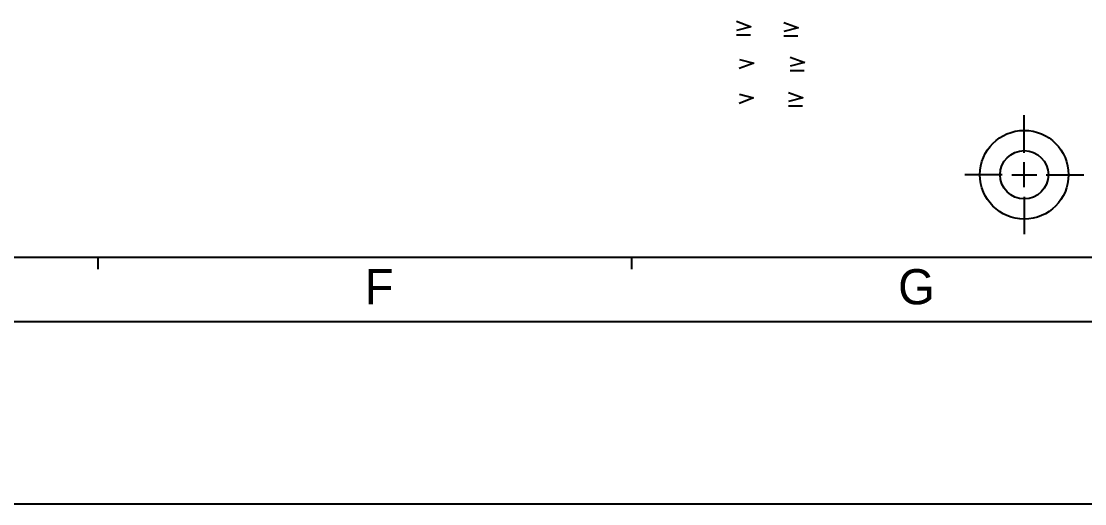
# Model space of a CAD drawing. Header units: millimetres. Extents: x 0 to 420, y 0 to 297.
# Drawn here: x 244.5 to 335.2, y 0 to 41.1 of the extents above; entities that cross this region are included whole.
import ezdxf

# ---------------------------------------------------------------- set-up
doc = ezdxf.new("R2010")
doc.units = ezdxf.units.MM
doc.header["$LTSCALE"] = 23.1
doc.layers.get('0').update_dxf_attribs({"linetype": 'CONTINUOUS'})
doc.styles.add('TEXTSTYLE_2', font='txt')

# ---------------------------------------------------------------- blocks, each defined once
blk = doc.blocks.new('SYM301_BL0', base_point=(310.529, 34.496))
at = {"color": 2, "linetype": 'CONTINUOUS'}
for p, q in [((309.909, 35.067), (311.149, 34.606)), ((311.124, 34.606), (309.909, 34.29)), ((309.909, 33.925), (311.1, 33.925))]:
    blk.add_line(p, q, dxfattribs=at)
blk = doc.blocks.new('SYM301_BL1', base_point=(310.669, 37.511))
at = {"color": 2, "linetype": 'CONTINUOUS'}
for p, q in [((310.05, 38.082), (311.289, 37.62)), ((311.265, 37.62), (310.05, 37.305)), ((310.05, 36.94), (311.24, 36.94))]:
    blk.add_line(p, q, dxfattribs=at)
blk = doc.blocks.new('SYM301_BL2', base_point=(310.124, 40.461))
at = {"color": 2, "linetype": 'CONTINUOUS'}
for p, q in [((309.504, 41.032), (310.744, 40.57)), ((310.719, 40.57), (309.504, 40.254)), ((309.504, 39.89), (310.695, 39.89))]:
    blk.add_line(p, q, dxfattribs=at)
blk = doc.blocks.new('SYM001_BL3', base_point=(306.306, 34.521))
at = {"color": 2, "linetype": 'CONTINUOUS'}
for p, q in [((306.926, 34.594), (305.686, 34.132)), ((305.711, 34.91), (306.926, 34.594))]:
    blk.add_line(p, q, dxfattribs=at)
blk = doc.blocks.new('SYM001_BL4', base_point=(306.315, 37.483))
at = {"color": 2, "linetype": 'CONTINUOUS'}
for p, q in [((306.934, 37.556), (305.695, 37.094)), ((305.719, 37.872), (306.934, 37.556))]:
    blk.add_line(p, q, dxfattribs=at)
blk = doc.blocks.new('SYM301_BL5', base_point=(306.094, 40.562))
at = {"color": 2, "linetype": 'CONTINUOUS'}
for p, q in [((305.475, 41.133), (306.714, 40.672)), ((306.69, 40.672), (305.475, 40.356)), ((305.475, 39.991), (306.665, 39.991))]:
    blk.add_line(p, q, dxfattribs=at)

msp = doc.modelspace()

# ---------------------------------------------------------------- linework, layer by layer
at = {"color": 7, "linetype": 'CONTINUOUS'}
for p, q in [((330.004, 29.928), (330.004, 33.12)), ((330.004, 26.977), (330.004, 29.117)), ((328.122, 28.047), (324.931, 28.047)), ((328.934, 28.047), (331.073, 28.047)), ((331.885, 28.047), (335.077, 28.047)), ((330.004, 26.166), (330.004, 22.974)), ((0, 0), (420, 0))]:
    msp.add_line(p, q, dxfattribs=at)
at = {"color": 4, "linetype": 'CONTINUOUS'}
for p, q in [((396, 21), (23.5, 21)), ((251, 21), (251, 20)), ((296.5, 21), (296.5, 20)), ((401, 15.5), (19, 15.5))]:
    msp.add_line(p, q, dxfattribs=at)
at = {"color": 7, "linetype": 'CONTINUOUS'}
for radius in [3.781, 2.061]:
    msp.add_circle((330.004, 28.047), radius, dxfattribs=at)

# ---------------------------------------------------------------- block references
at = {"color": 2, "linetype": 'CONTINUOUS'}
for name, p in [('SYM301_BL5', (306.094, 40.562)), ('SYM301_BL2', (310.124, 40.461)), ('SYM001_BL4', (306.315, 37.483)), ('SYM301_BL1', (310.669, 37.511)), ('SYM001_BL3', (306.306, 34.521)), ('SYM301_BL0', (310.529, 34.496))]:
    msp.add_blockref(name, p, dxfattribs=at)

# ---------------------------------------------------------------- texts
at = {"color": 2, "linetype": 'CONTINUOUS', "char_height": 3, "width": 3, "attachment_point": 1, "line_spacing_factor": 0.9, "style": 'TEXTSTYLE_2'}
for s, insert in [('F', (273.75, 20)), ('G', (319.25, 20))]:
    msp.add_mtext(s, dxfattribs=dict(at, insert=insert))

doc.saveas('drawing.dxf')
